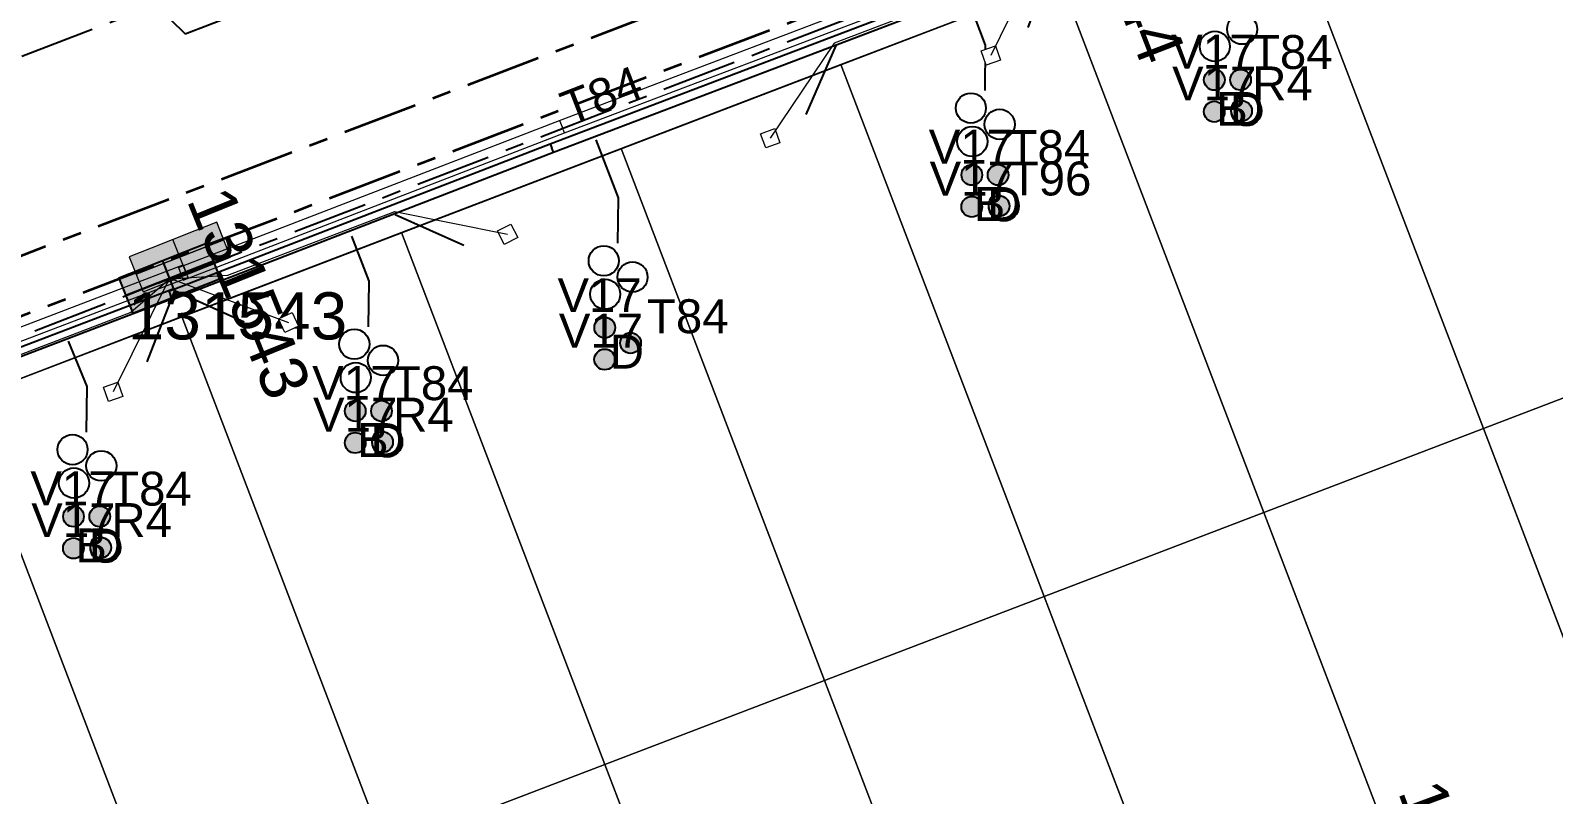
# Model space of a CAD drawing. Header units: metres. Extents: x 0 to 310918, y 0 to 6270107.
# Drawn here: x 310384 to 310464.8, y 6269805 to 6269845.6 of the extents above; entities that cross this region are included whole.
import ezdxf
from ezdxf.enums import TextEntityAlignment as Align

# ---------------------------------------------------------------- set-up
doc = ezdxf.new("R2010")
doc.units = ezdxf.units.M
doc.linetypes.add('Cable Exist UG', pattern=[7, 4, -1, 1, -1])
doc.linetypes.add('PHANTOMX2', pattern=[6.6, 3, -0.75, 0.2, -0.75, 0.2, -0.75, 0.2, -0.75])
doc.layers.get('0').update_dxf_attribs({"color": 6})
for name, color, linetype, lineweight in [('_User Miscellaneous1', 30, 'Continuous', 13), ('_User_HV_Exist', 1, 'Continuous', 35), ('Cadastre Developer_SP_NEW', 92, 'Continuous', 15), ('Cadastre Land Parcels_SP_EXT', 118, 'Continuous', 15), ('Cadastre Roads_SP_EXT', 218, 'Continuous', 15), ('Mains_HV_EXT', 13, 'Continuous', 25), ('Mains_LV_EXT', 163, 'Continuous', 25), ('Services_SP_EXT', 42, 'PHANTOMX2', 20)]:
    doc.layers.add(name, color=color, linetype=linetype, lineweight=lineweight)
doc.layers.add('_User Miscellaneous12', color=252, linetype='Continuous', lineweight=13, plot=False, transparency=0.75)
for name, color, linetype in [('Duct_SP_EXT', 30, 'Continuous'), ('SupportsUG_SP_LV_EXT', 7, 'Continuous'), ('Trench_SP_EXT', 7, 'Continuous')]:
    doc.layers.add(name, color=color, linetype=linetype)
doc.styles.add('iecARIAL', font='arial.ttf', dxfattribs={"height": 2})
doc.styles.get("Standard").update_dxf_attribs({"font": 'arial.ttf'})

# ---------------------------------------------------------------- blocks, each defined once
blk = doc.blocks.new('PILLAR_EXT')
blk.add_hatch(color=256).paths.add_polyline_path([(-2.5, 1), (-2.5, -1), (2.5, -1), (2.5, 1)])
for p, q in [((0, 1), (0, -1)), ((-2.5, 0), (2.5, 0))]:
    blk.add_line(p, q)
at = {"ltscale": 10}
blk.add_line((2.5, 0), (-2.5, 0), dxfattribs=at)
blk.add_lwpolyline([(-2.5, -1), (-1.25, -1), (1.25, -1), (2.5, -1), (2.5, 1), (-2.5, 1)], close=True)
at = {"width": 0.9, "flags": 8}
blk.add_attdef('ASSET_NUM', text='', height=2, rotation=90, dxfattribs=at).set_placement((-2, 4), align=Align.MIDDLE_LEFT)
for tag, p, flags in [('OWNED_BY', (0, -0.2), 9), ('STATE', (0, -0.4), 9), ('SUPPORT_TYPE', (0, -0.6), 9), ('USAGE', (0, -0.8), 9), ('LEGEND', (0, -1), 9), ('STREETNAME', (0, -1.8), 9), ('LOCATION', (0, -1.2), 9), ('NOTES', (0, -1.4), 9), ('PARENT', (0, -1.6), 9), ('SUBURB', (0, -2), 1)]:
    blk.add_attdef(tag, p, '', height=0.2, dxfattribs=dict(flags=flags))
blk = doc.blocks.new('DUCT_EXT')
blk.add_circle((0, 0.8), 0.8)
at = {"flags": 1}
blk.add_attdef('Z', (0, 0), '', height=0.2, dxfattribs=at)
at = {"flags": 9}
for tag, p in [('DUCT_CODE', (0, 0)), ('XSECT_TYPE', (0, -0.2)), ('STATE', (0, -0.6)), ('FB_REFERENCE', (0, -0.4)), ('NOTES', (0, -0.8))]:
    blk.add_attdef(tag, text='', height=0.2, dxfattribs=at).set_placement(p, align=Align.MIDDLE_LEFT)
blk = doc.blocks.new('CCP_EXT')
at = {"flags": 9}
for tag, p in [('USAGE', (0, -1.2)), ('LEGEND', (0, -1.4)), ('LIFE_SUPPORT', (0, -1.6)), ('STATE', (0, -1.8)), ('NOTES', (0, -2))]:
    blk.add_attdef(tag, text='', height=0.2, dxfattribs=at).set_placement(p, align=Align.MIDDLE_LEFT)
at = {"transparency": 33554651}
blk.add_wipeout([(0, 0.566), (0.566, 0), (0, -0.566), (-0.566, 0)], dxfattribs=at)
blk.add_lwpolyline([(-0.566, 0), (0, 0.566), (0.566, 0), (0, -0.566), (-0.566, 0)])
at = {"flags": 1}
blk.add_attdef('Z', (0, 0), '', height=0.2, dxfattribs=at)
at = {"flags": 9}
for tag, p in [('CCP_TYPE', (0, 0)), ('OPERATING_VOLTAGE', (0, -0.6)), ('ORIENTATION', (0, -0.8)), ('CONSTRUCTED_VOLTAGE', (0, -0.2)), ('NO_PHASES', (0, -0.4)), ('OWNED_BY', (0, -1))]:
    blk.add_attdef(tag, text='', height=0.2, dxfattribs=at).set_placement(p, align=Align.MIDDLE_LEFT)
blk = doc.blocks.new('CABLE_LARGE_EXT')
h = blk.add_hatch(color=256)
edge = h.paths.add_edge_path()
edge.add_arc((0, 0.55), 0.55, 0, 360)
blk.add_circle((0, 0.55), 0.55)
at = {"flags": 1}
blk.add_attdef('Z', (0, 0), '', height=0.2, dxfattribs=at)
at = {"flags": 9}
for tag, p in [('COND_CODE', (0, 0)), ('XSECT_SIZE', (0, -0.6)), ('STATE', (0, -0.4)), ('FB_REFERENCE', (0, -0.2)), ('NOTES', (0, -0.8))]:
    blk.add_attdef(tag, text='', height=0.2, dxfattribs=at).set_placement(p, align=Align.MIDDLE_LEFT)

msp = doc.modelspace()

# ---------------------------------------------------------------- linework, layer by layer
at = {"layer": '_User Miscellaneous1'}
for p, q in [((310412.037, 6269840.83), (310412.166, 6269840.494)), ((310412.295, 6269840.158), (310412.166, 6269840.494)), ((310391.805, 6269833.016), (310391.935, 6269832.68)), ((310392.063, 6269833.156), (310392.192, 6269832.819)), ((310392.32, 6269832.483), (310392.192, 6269832.819)), ((310392.065, 6269832.344), (310391.935, 6269832.68))]:
    msp.add_line(p, q, dxfattribs=at)
at = {"layer": 'Cadastre Developer_SP_NEW', "linetype": 'Continuous'}
for points in [[(310472.728, 6269828.929), (310469.157, 6269838.259), (310461.929, 6269857.174), (310450.272, 6269852.714), (310461.066, 6269824.471), (310472.728, 6269828.929)], [(310461.066, 6269824.471), (310450.272, 6269852.714), (310438.613, 6269848.253), (310449.408, 6269820.013), (310461.066, 6269824.471)], [(310483.53, 6269800.662), (310476.286, 6269819.621), (310472.728, 6269828.929), (310461.066, 6269824.471), (310471.871, 6269796.201), (310483.53, 6269800.662)], [(310471.871, 6269796.201), (310461.066, 6269824.471), (310449.408, 6269820.013), (310460.213, 6269791.74), (310471.871, 6269796.201)], [(310460.213, 6269791.74), (310449.408, 6269820.013), (310437.753, 6269815.554), (310448.555, 6269787.28), (310460.213, 6269791.74)], [(310448.555, 6269787.28), (310437.753, 6269815.554), (310426.094, 6269811.097), (310436.897, 6269782.819), (310448.555, 6269787.28)], [(310436.897, 6269782.819), (310426.094, 6269811.097), (310414.435, 6269806.64), (310425.239, 6269778.358), (310436.897, 6269782.819)], [(310425.239, 6269778.358), (310414.435, 6269806.64), (310402.776, 6269802.182), (310413.582, 6269773.898), (310425.239, 6269778.358)]]:
    msp.add_lwpolyline(points, close=True, dxfattribs=at)
at = {"layer": 'Cadastre Land Parcels_SP_EXT', "linetype": 'Continuous'}
for points in [[(310472.728, 6269828.929), (310469.157, 6269838.259), (310461.929, 6269857.174), (310450.272, 6269852.714), (310461.066, 6269824.471), (310472.728, 6269828.929)], [(310461.066, 6269824.471), (310450.272, 6269852.714), (310438.613, 6269848.253), (310449.408, 6269820.013), (310461.066, 6269824.471)], [(310449.408, 6269820.013), (310438.613, 6269848.253), (310426.955, 6269843.792), (310437.753, 6269815.554), (310449.408, 6269820.013)], [(310437.753, 6269815.554), (310426.955, 6269843.792), (310415.297, 6269839.332), (310426.094, 6269811.097), (310437.753, 6269815.554)], [(310426.094, 6269811.097), (310415.297, 6269839.332), (310403.64, 6269834.871), (310414.435, 6269806.64), (310426.094, 6269811.097)], [(310414.435, 6269806.64), (310403.64, 6269834.871), (310391.982, 6269830.411), (310402.776, 6269802.182), (310414.435, 6269806.64)], [(310402.776, 6269802.182), (310391.982, 6269830.411), (310380.324, 6269825.95), (310391.117, 6269797.724), (310402.776, 6269802.182)], [(310483.53, 6269800.662), (310476.286, 6269819.621), (310472.728, 6269828.929), (310461.066, 6269824.471), (310471.871, 6269796.201), (310483.53, 6269800.662)], [(310391.117, 6269797.724), (310380.324, 6269825.95), (310368.666, 6269821.489), (310379.459, 6269793.267), (310391.117, 6269797.724)], [(310471.871, 6269796.201), (310461.066, 6269824.471), (310449.408, 6269820.013), (310460.213, 6269791.74), (310471.871, 6269796.201)], [(310460.213, 6269791.74), (310449.408, 6269820.013), (310437.753, 6269815.554), (310448.555, 6269787.28), (310460.213, 6269791.74)], [(310448.555, 6269787.28), (310437.753, 6269815.554), (310426.094, 6269811.097), (310436.897, 6269782.819), (310448.555, 6269787.28)], [(310436.897, 6269782.819), (310426.094, 6269811.097), (310414.435, 6269806.64), (310425.239, 6269778.358), (310436.897, 6269782.819)], [(310425.239, 6269778.358), (310414.435, 6269806.64), (310402.776, 6269802.182), (310413.582, 6269773.898), (310425.239, 6269778.358)]]:
    msp.add_lwpolyline(points, close=True, dxfattribs=at)
at = {"layer": 'Duct_SP_EXT'}
for p, q in [((310411.536, 6269839.585), (310411.621, 6269839.361)), ((310411.707, 6269839.137), (310411.621, 6269839.361)), ((310391.304, 6269831.771), (310391.39, 6269831.547)), ((310391.477, 6269831.323), (310391.39, 6269831.547)), ((310391.561, 6269831.911), (310391.647, 6269831.687)), ((310391.732, 6269831.462), (310391.647, 6269831.687))]:
    msp.add_line(p, q, dxfattribs=at)
for points in [[(310434.613, 6269842.409), (310434.644, 6269844.825), (310433.737, 6269847.211)], [(310415.131, 6269834.303), (310415.162, 6269836.72), (310413.98, 6269839.803)], [(310401.892, 6269829.878), (310401.923, 6269832.295), (310401.016, 6269834.681)], [(310386.938, 6269824.281), (310386.969, 6269826.697), (310385.975, 6269829.112)]]:
    msp.add_lwpolyline(points, dxfattribs=at)
at = {"layer": 'Trench_SP_EXT', "linetype": 'Cable Exist UG'}
for points in [[(310438.283, 6269849.51), (310436.782, 6269845.51)], [(310426.694, 6269844.806), (310424.927, 6269840.703)], [(310403.308, 6269835.836), (310407.434, 6269833.989)], [(310391.573, 6269831.748), (310390.012, 6269827.724)], [(310391.658, 6269831.78), (310395.76, 6269829.923)]]:
    msp.add_lwpolyline(points, dxfattribs=at)

# ---------------------------------------------------------------- block references
at = {"layer": '_User Miscellaneous1'}
ref = msp.add_blockref('PILLAR_EXT', (310461.42, 6269791.017), dxfattribs=dict(at, rotation=21.80656463354827))
ref.add_attrib('ASSET_NUM', '131547', dxfattribs={"layer": '0', "height": 2.5, "rotation": 290.34384, "style": 'iecARIAL'}).set_placement((310461.735, 6269794.702), align=Align.MIDDLE_RIGHT)
at = {"layer": 'Duct_SP_EXT'}
for name, p, rotation in [('DUCT_EXT', (310447.457, 6269845.667), 269.8916089684206), ('DUCT_EXT', (310446.008, 6269844.756), 269.8916089684206), ('CABLE_LARGE_EXT', (310446.233, 6269842.978), 270.0912451295357), ('CABLE_LARGE_EXT', (310447.625, 6269842.979), 270.0912451295357), ('DUCT_EXT', (310433.062, 6269841.478), 270.0912451295357), ('CABLE_LARGE_EXT', (310446.23, 6269841.29), 270.0912451295357), ('DUCT_EXT', (310447.679, 6269841.328), 270.5490723705184), ('CABLE_LARGE_EXT', (310447.679, 6269841.328), 270.1327105279442), ('DUCT_EXT', (310434.588, 6269840.619), 269.8916089684206), ('DUCT_EXT', (310433.139, 6269839.708), 269.8916089684206), ('CABLE_LARGE_EXT', (310433.363, 6269837.93), 270.0912451295357), ('CABLE_LARGE_EXT', (310434.755, 6269837.931), 270.0912451295357), ('DUCT_EXT', (310434.81, 6269836.279), 270.5490723705184), ('CABLE_LARGE_EXT', (310433.361, 6269836.242), 270.0912451295357), ('CABLE_LARGE_EXT', (310434.81, 6269836.279), 270.1327105279442), ('DUCT_EXT', (310413.58, 6269833.372), 270.0912451295357), ('DUCT_EXT', (310415.106, 6269832.513), 269.8916089684206), ('DUCT_EXT', (310413.657, 6269831.602), 269.8916089684206), ('CABLE_LARGE_EXT', (310413.882, 6269829.825), 270.0912451295357), ('DUCT_EXT', (310400.341, 6269828.947), 270.0912451295357), ('CABLE_LARGE_EXT', (310415.252, 6269829.009), 270.0912451295357), ('DUCT_EXT', (310401.867, 6269828.088), 269.8916089684206), ('DUCT_EXT', (310400.418, 6269827.177), 269.8916089684206), ('CABLE_LARGE_EXT', (310413.879, 6269828.136), 270.0912451295357), ('CABLE_LARGE_EXT', (310400.642, 6269825.399), 270.0912451295357), ('CABLE_LARGE_EXT', (310402.034, 6269825.4), 270.0912451295357), ('DUCT_EXT', (310385.387, 6269823.35), 270.0912451295357), ('CABLE_LARGE_EXT', (310400.64, 6269823.711), 270.0912451295357), ('DUCT_EXT', (310402.089, 6269823.749), 270.5490723705184), ('CABLE_LARGE_EXT', (310402.089, 6269823.749), 270.1327105279442), ('DUCT_EXT', (310386.913, 6269822.491), 269.8916089684206), ('DUCT_EXT', (310385.464, 6269821.58), 269.8916089684206), ('CABLE_LARGE_EXT', (310385.689, 6269819.802), 270.0912451295357), ('CABLE_LARGE_EXT', (310387.08, 6269819.803), 270.0912451295357), ('CABLE_LARGE_EXT', (310385.686, 6269818.114), 270.0912451295357), ('DUCT_EXT', (310387.135, 6269818.151), 270.5490723705184), ('CABLE_LARGE_EXT', (310387.135, 6269818.151), 270.1327105279442)]:
    msp.add_blockref(name, p, dxfattribs=dict(at, rotation=rotation))
at = {"layer": 'SupportsUG_SP_LV_EXT'}
ref = msp.add_blockref('PILLAR_EXT', (310391.341, 6269832.445), dxfattribs=dict(at, rotation=201.5637386277065))
ref.add_attrib('ASSET_NUM', '131543', dxfattribs={"layer": '0', "height": 2.5, "style": 'iecARIAL'}).set_placement((310389.114, 6269830.451), align=Align.MIDDLE_LEFT)

# ---------------------------------------------------------------- texts
at = {"layer": 'Duct_SP_EXT'}
for s, p in [('V17', (310444.493, 6269843.574)), ('T84', (310448.727, 6269843.557)), ('V17', (310444.539, 6269841.885)), ('R4', (310448.794, 6269841.89)), ('B', (310446.88, 6269840.542)), ('D', (310447.595, 6269840.542)), ('V17', (310431.624, 6269838.526)), ('T84', (310435.858, 6269838.509)), ('V17', (310431.67, 6269836.837)), ('T96', (310435.924, 6269836.842)), ('B', (310434.011, 6269835.494)), ('D', (310434.726, 6269835.494)), ('V17', (310411.924, 6269830.65)), ('T84', (310416.672, 6269829.533)), ('V17', (310411.994, 6269828.764)), ('D', (310414.699, 6269827.654)), ('V17', (310398.903, 6269825.995)), ('T84', (310403.137, 6269825.978)), ('V17', (310398.949, 6269824.306)), ('R4', (310403.203, 6269824.311)), ('B', (310401.29, 6269822.963)), ('D', (310402.005, 6269822.963)), ('V17', (310383.949, 6269820.398)), ('T84', (310388.183, 6269820.381)), ('V17', (310383.995, 6269818.709)), ('R4', (310388.249, 6269818.714)), ('B', (310386.336, 6269817.366)), ('D', (310387.051, 6269817.366))]:
    msp.add_text(s, height=1.8, dxfattribs=at).set_placement(p)
at = {"layer": 'Mains_LV_EXT'}
msp.add_text('T84', height=1.8, rotation=21.08142, dxfattribs=at).set_placement((310412.556, 6269840.542))

# ---------------------------------------------------------------- next in the draw order: block references
at = {"layer": 'Services_SP_EXT'}
for p, rotation in [((310434.924, 6269844.269), 63.90693448524598), ((310423.217, 6269839.879), 64.63296385186439), ((310409.274, 6269834.785), 161.8387399122251), ((310397.645, 6269830.097), 159.5637386764709), ((310388.345, 6269826.422), 63.56373851075375)]:
    msp.add_blockref('CCP_EXT', p, dxfattribs=dict(at, rotation=rotation))

# ---------------------------------------------------------------- next in the draw order: linework, layer by layer
at = {"layer": '_User Miscellaneous1'}
for p, q in [((310412.037, 6269840.83), (310438.479, 6269850.882)), ((310412.295, 6269840.158), (310438.735, 6269850.208)), ((310391.805, 6269833.016), (310412.037, 6269840.83)), ((310392.065, 6269832.344), (310412.295, 6269840.158)), ((310366.424, 6269823.384), (310392.063, 6269833.156)), ((310366.682, 6269822.712), (310392.32, 6269832.483))]:
    msp.add_line(p, q, dxfattribs=at)
at = {"layer": '_User Miscellaneous12'}
for points in [[(310437.893, 6269850.306), (310435.827, 6269848.451), (310435.827, 6269848.451), (310426.609, 6269844.923), (310423.217, 6269839.879)], [(310437.884, 6269850.309), (310434.924, 6269844.269)], [(310391.392, 6269832.426), (310394.435, 6269832.607), (310394.435, 6269832.607), (310403.295, 6269835.999), (310409.274, 6269834.786)], [(310391.31, 6269832.382), (310389.276, 6269830.632), (310389.276, 6269830.632), (310379.98, 6269827.074), (310376.542, 6269822.011)], [(310391.341, 6269832.445), (310388.345, 6269826.422)], [(310391.341, 6269832.445), (310397.645, 6269830.097)]]:
    msp.add_lwpolyline(points, dxfattribs=at)
at = {"layer": '_User_HV_Exist', "linetype": 'Cable Exist UG'}
msp.add_lwpolyline([(310107.254, 6269807.201), (310105.828, 6269811.195), (310105.828, 6269811.195), (310133.572, 6269821.816), (310135.524, 6269820.461), (310152.752, 6269827.08), (310155.872, 6269826.202), (310155.872, 6269826.202), (310153.061, 6269819.908), (310155.669, 6269813.077), (310170.035, 6269775.465), (310172.588, 6269768.5), (310177.838, 6269766.256), (310181.529, 6269756.454), (310184.359, 6269757.549), (310184.359, 6269757.549), (310191.394, 6269760.242), (310460.256, 6269863.001), (310456.806, 6269872.806)], dxfattribs=at)
at = {"layer": '_User_HV_Exist', "color": 1, "linetype": 'Cable Exist UG'}
msp.add_lwpolyline([(310249.431, 6269779.226), (310460.892, 6269860.032), (310486.26, 6269869.7), (310493.642, 6269866.345), (310493.642, 6269866.345), (310510.41, 6269821.782), (310513.053, 6269815.178), (310510.767, 6269809.534), (310512.542, 6269805.672), (310512.542, 6269805.672), (310537.367, 6269814.933), (310573.262, 6269828.66)], dxfattribs=at)
at = {"layer": 'Cadastre Developer_SP_NEW', "linetype": 'Continuous'}
for points in [[(310449.408, 6269820.013), (310438.613, 6269848.253), (310426.955, 6269843.792), (310437.753, 6269815.554), (310449.408, 6269820.013)], [(310437.753, 6269815.554), (310426.955, 6269843.792), (310415.297, 6269839.332), (310426.094, 6269811.097), (310437.753, 6269815.554)], [(310426.094, 6269811.097), (310415.297, 6269839.332), (310403.64, 6269834.871), (310414.435, 6269806.64), (310426.094, 6269811.097)], [(310414.435, 6269806.64), (310403.64, 6269834.871), (310391.982, 6269830.411), (310402.776, 6269802.182), (310414.435, 6269806.64)], [(310402.776, 6269802.182), (310391.982, 6269830.411), (310380.324, 6269825.95), (310391.117, 6269797.724), (310402.776, 6269802.182)], [(310391.117, 6269797.724), (310380.324, 6269825.95), (310368.666, 6269821.489), (310379.459, 6269793.267), (310391.117, 6269797.724)]]:
    msp.add_lwpolyline(points, close=True, dxfattribs=at)
at = {"layer": 'Cadastre Roads_SP_EXT', "linetype": 'Continuous'}
msp.add_lwpolyline([(310486.162, 6269866.446), (310479.867, 6269883.098), (310180.172, 6269768.419), (310186.465, 6269751.771), (310486.162, 6269866.446)], close=True, dxfattribs=at)
at = {"layer": 'Duct_SP_EXT'}
for p, q in [((310411.536, 6269839.585), (310437.977, 6269849.637)), ((310411.707, 6269839.137), (310438.148, 6269849.188)), ((310391.304, 6269831.771), (310411.536, 6269839.585)), ((310391.477, 6269831.323), (310411.707, 6269839.137)), ((310365.922, 6269822.139), (310391.561, 6269831.911)), ((310366.095, 6269821.691), (310391.732, 6269831.462))]:
    msp.add_line(p, q, dxfattribs=at)
at = {"layer": 'Mains_HV_EXT', "linetype": 'Cable Exist UG'}
msp.add_lwpolyline([(310107.254, 6269807.201), (310105.828, 6269811.195), (310105.828, 6269811.195), (310133.572, 6269821.816), (310135.524, 6269820.461), (310152.752, 6269827.08), (310155.872, 6269826.202), (310155.872, 6269826.202), (310153.061, 6269819.908), (310155.669, 6269813.077), (310170.035, 6269775.465), (310172.588, 6269768.5), (310177.838, 6269766.256), (310181.529, 6269756.454), (310184.359, 6269757.549), (310184.359, 6269757.549), (310191.394, 6269760.242), (310460.256, 6269863.001), (310456.806, 6269872.806)], dxfattribs=at)
at = {"layer": 'Mains_HV_EXT', "color": 1, "linetype": 'Cable Exist UG'}
msp.add_lwpolyline([(310249.431, 6269779.226), (310460.892, 6269860.032), (310486.26, 6269869.7), (310493.642, 6269866.345), (310493.642, 6269866.345), (310510.41, 6269821.782), (310513.053, 6269815.178), (310510.767, 6269809.534), (310512.542, 6269805.672), (310512.542, 6269805.672), (310537.367, 6269814.933), (310573.262, 6269828.66)], dxfattribs=at)
at = {"layer": 'Mains_LV_EXT', "linetype": 'Cable Exist UG'}
for points in [[(310391.448, 6269832.405), (310437.888, 6269850.308)], [(310301.441, 6269812.998), (310305.108, 6269812.094), (310305.108, 6269812.094), (310339.894, 6269825.472), (310341.317, 6269824.847), (310341.317, 6269824.847), (310349.336, 6269827.942), (310350.81, 6269831.719), (310350.81, 6269831.719), (310390.586, 6269846.955), (310392.157, 6269845.414), (310392.157, 6269845.414), (310394.744, 6269846.405), (310396.416, 6269849.255)], [(310345.005, 6269814.541), (310391.365, 6269832.436)]]:
    msp.add_lwpolyline(points, dxfattribs=at)

# ---------------------------------------------------------------- next in the draw order: block references
at = {"layer": '_User Miscellaneous1'}
ref = msp.add_blockref('PILLAR_EXT', (310438.429, 6269851.442), dxfattribs=dict(at, rotation=201.906934710902))
ref.add_attrib('ASSET_NUM', '131544', dxfattribs={"layer": '0', "height": 2.5, "rotation": 291.05971, "style": 'iecARIAL'}).set_placement((310439.929, 6269854.942), align=Align.MIDDLE_LEFT)
ref = msp.add_blockref('PILLAR_EXT', (310391.886, 6269833.577), dxfattribs=dict(at, rotation=201.5637386277065))
ref.add_attrib('ASSET_NUM', '131543', dxfattribs={"layer": '0', "height": 2.5, "rotation": 292.02306, "style": 'iecARIAL'}).set_placement((310393.386, 6269837.077), align=Align.MIDDLE_LEFT)

doc.saveas('drawing.dxf')
